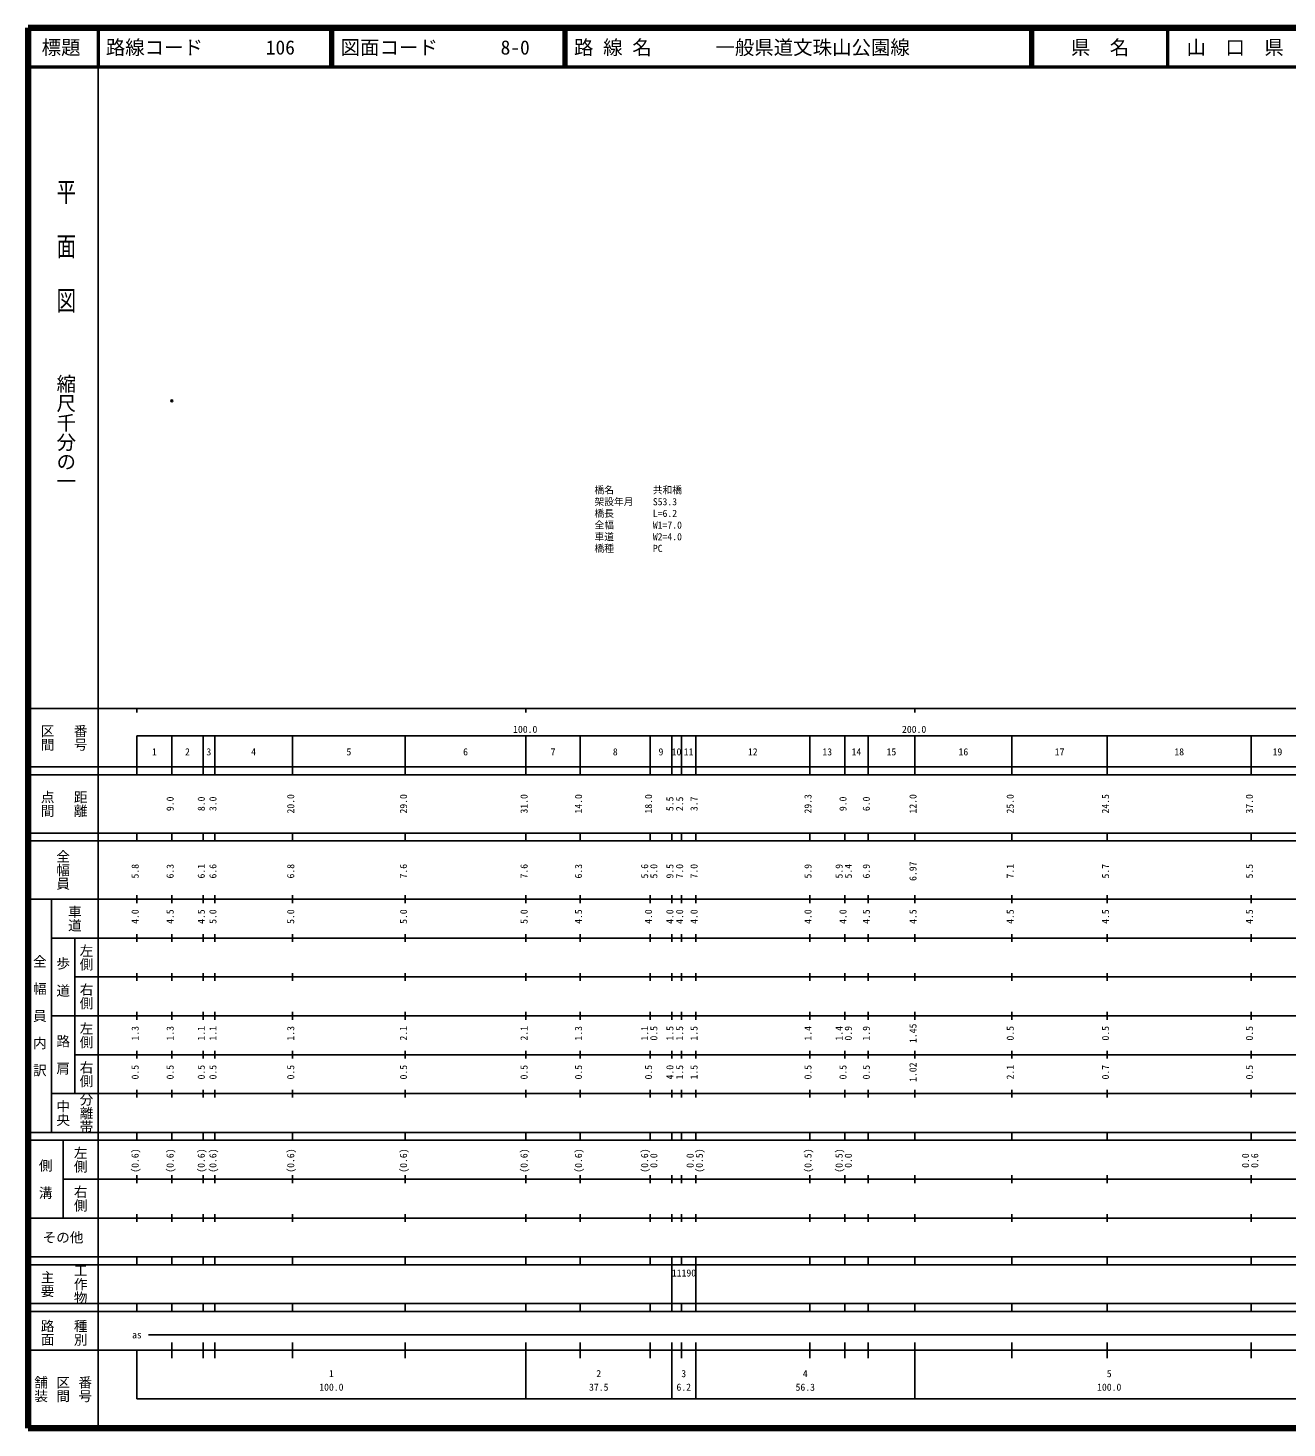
# Model space of a CAD drawing. Units: millimetres on the paper. Extents: x 40 to 680, y 20 to 380.
# Drawn here: x 40 to 363.7, y 20 to 380 of the extents above; entities that cross this region are included whole.
import ezdxf
from ezdxf.enums import TextEntityAlignment as Align

# ---------------------------------------------------------------- set-up
doc = ezdxf.new("R2010")
doc.units = ezdxf.units.MM
doc.header["$PDMODE"] = 32
doc.header["$PDSIZE"] = 0.5
for name, color, linetype in [('M-OTRS', 6, 'Continuous'), ('M-STR-HTXT', 7, 'Continuous'), ('M-TTL-TXT', 7, 'Continuous')]:
    doc.layers.add(name, color=color, linetype=linetype)
for name, color, linetype, lineweight in [('M-TTL', 2, 'Continuous', 140), ('M-TTL-BAND', 7, 'Continuous', 25), ('M-TTL-LINE', 7, 'Continuous', 50)]:
    doc.layers.add(name, color=color, linetype=linetype, lineweight=lineweight)
doc.styles.add('@ＭＳ ゴシック', font='')
doc.styles.add('ＭＳ ゴシック', font='')
doc.styles.get('@ＭＳ ゴシック').set_extended_font_data('@MS Gothic')
doc.styles.get('ＭＳ ゴシック').set_extended_font_data('MS Gothic')

msp = doc.modelspace()

# ---------------------------------------------------------------- linework, layer by layer
at = {"layer": 'M-OTRS'}
msp.add_point((76.959, 284.1), dxfattribs=at)
at = {"layer": 'M-TTL'}
for p, q in [((40, 380), (40, 20)), ((680, 380), (40, 380)), ((40, 20), (680, 20))]:
    msp.add_line(p, q, dxfattribs=at)
at = {"layer": 'M-TTL-BAND'}
for p, q in [((58, 370), (58, 20)), ((40, 205), (579, 205)), ((68, 205), (68, 204)), ((168, 205), (168, 204)), ((268, 205), (268, 204)), ((68, 198), (579, 198)), ((68, 198), (68, 188)), ((77, 188), (77, 198)), ((85, 188), (85, 198)), ((88, 188), (88, 198)), ((108, 188), (108, 198)), ((137, 188), (137, 198)), ((168, 188), (168, 198)), ((182, 188), (182, 198)), ((200, 188), (200, 198)), ((205.5, 188), (205.5, 198)), ((208, 188), (208, 198)), ((211.7, 188), (211.7, 198)), ((241, 188), (241, 198)), ((250, 188), (250, 198)), ((256, 188), (256, 198)), ((268, 188), (268, 198)), ((293, 188), (293, 198)), ((317.5, 188), (317.5, 198)), ((354.5, 188), (354.5, 198)), ((40, 190), (579, 190)), ((40, 188), (579, 188)), ((40, 173), (579, 173)), ((68, 171), (68, 173)), ((77, 171), (77, 173)), ((85, 171), (85, 173)), ((88, 171), (88, 173)), ((108, 171), (108, 173)), ((137, 171), (137, 173)), ((168, 171), (168, 173)), ((182, 171), (182, 173)), ((200, 171), (200, 173)), ((205.5, 171), (205.5, 173)), ((208, 171), (208, 173)), ((211.7, 171), (211.7, 173)), ((241, 171), (241, 173)), ((250, 171), (250, 173)), ((256, 171), (256, 173)), ((268, 171), (268, 173)), ((293, 171), (293, 173)), ((317.5, 171), (317.5, 173)), ((354.5, 171), (354.5, 173)), ((40, 171), (579, 171)), ((40, 156), (579, 156)), ((46, 96), (46, 156)), ((68, 155), (68, 157)), ((77, 155), (77, 157)), ((85, 155), (85, 157)), ((88, 155), (88, 157)), ((108, 155), (108, 157)), ((137, 155), (137, 157)), ((168, 155), (168, 157)), ((182, 155), (182, 157)), ((200, 155), (200, 157)), ((205.5, 155), (205.5, 157)), ((208, 155), (208, 157)), ((211.7, 155), (211.7, 157)), ((241, 155), (241, 157)), ((250, 155), (250, 157)), ((256, 155), (256, 157)), ((268, 155), (268, 157)), ((293, 155), (293, 157)), ((317.5, 155), (317.5, 157)), ((354.5, 155), (354.5, 157)), ((46, 146), (579, 146)), ((52, 146), (52, 106)), ((68, 145), (68, 147)), ((77, 145), (77, 147)), ((85, 145), (85, 147)), ((88, 145), (88, 147)), ((108, 145), (108, 147)), ((137, 145), (137, 147)), ((168, 145), (168, 147)), ((182, 145), (182, 147)), ((200, 145), (200, 147)), ((205.5, 145), (205.5, 147)), ((208, 145), (208, 147)), ((211.7, 145), (211.7, 147)), ((241, 145), (241, 147)), ((250, 145), (250, 147)), ((256, 145), (256, 147)), ((268, 145), (268, 147)), ((293, 145), (293, 147)), ((317.5, 145), (317.5, 147)), ((354.5, 145), (354.5, 147)), ((68, 135), (68, 137)), ((77, 135), (77, 137)), ((85, 135), (85, 137)), ((88, 135), (88, 137)), ((108, 135), (108, 137)), ((137, 135), (137, 137)), ((168, 135), (168, 137)), ((182, 135), (182, 137)), ((200, 135), (200, 137)), ((205.5, 135), (205.5, 137)), ((208, 135), (208, 137)), ((211.7, 135), (211.7, 137)), ((241, 135), (241, 137)), ((250, 135), (250, 137)), ((256, 135), (256, 137)), ((268, 135), (268, 137)), ((293, 135), (293, 137)), ((317.5, 135), (317.5, 137)), ((354.5, 135), (354.5, 137)), ((52, 136), (579, 136)), ((46, 126), (579, 126)), ((68, 125), (68, 127)), ((77, 125), (77, 127)), ((85, 125), (85, 127)), ((88, 125), (88, 127)), ((108, 125), (108, 127)), ((137, 125), (137, 127)), ((168, 125), (168, 127)), ((182, 125), (182, 127)), ((200, 125), (200, 127)), ((205.5, 125), (205.5, 127)), ((208, 125), (208, 127)), ((211.7, 125), (211.7, 127)), ((241, 125), (241, 127)), ((250, 125), (250, 127)), ((256, 125), (256, 127)), ((268, 125), (268, 127)), ((293, 125), (293, 127)), ((317.5, 125), (317.5, 127)), ((354.5, 125), (354.5, 127)), ((52, 116), (579, 116)), ((68, 115), (68, 117)), ((77, 115), (77, 117)), ((85, 115), (85, 117)), ((88, 115), (88, 117)), ((108, 115), (108, 117)), ((137, 115), (137, 117)), ((168, 115), (168, 117)), ((182, 115), (182, 117)), ((200, 115), (200, 117)), ((205.5, 115), (205.5, 117)), ((208, 115), (208, 117)), ((211.7, 115), (211.7, 117)), ((241, 115), (241, 117)), ((250, 115), (250, 117)), ((256, 115), (256, 117)), ((268, 115), (268, 117)), ((293, 115), (293, 117)), ((317.5, 115), (317.5, 117)), ((354.5, 115), (354.5, 117)), ((46, 106), (579, 106)), ((68, 105), (68, 107)), ((77, 105), (77, 107)), ((85, 105), (85, 107)), ((88, 105), (88, 107)), ((108, 105), (108, 107)), ((137, 105), (137, 107)), ((168, 105), (168, 107)), ((182, 105), (182, 107)), ((200, 105), (200, 107)), ((205.5, 105), (205.5, 107)), ((208, 105), (208, 107)), ((211.7, 105), (211.7, 107)), ((241, 105), (241, 107)), ((250, 105), (250, 107)), ((256, 105), (256, 107)), ((268, 105), (268, 107)), ((293, 105), (293, 107)), ((317.5, 105), (317.5, 107)), ((354.5, 105), (354.5, 107)), ((40, 96), (579, 96)), ((40, 94), (579, 94)), ((49, 94), (49, 74)), ((68, 94), (68, 96)), ((77, 94), (77, 96)), ((85, 94), (85, 96)), ((88, 94), (88, 96)), ((108, 94), (108, 96)), ((137, 94), (137, 96)), ((168, 94), (168, 96)), ((182, 94), (182, 96)), ((200, 94), (200, 96)), ((205.5, 94), (205.5, 96)), ((208, 94), (208, 96)), ((211.7, 94), (211.7, 96)), ((241, 94), (241, 96)), ((250, 94), (250, 96)), ((256, 94), (256, 96)), ((268, 94), (268, 96)), ((293, 94), (293, 96)), ((317.5, 94), (317.5, 96)), ((354.5, 94), (354.5, 96)), ((49, 84), (579, 84)), ((68, 83), (68, 85)), ((77, 83), (77, 85)), ((85, 83), (85, 85)), ((88, 83), (88, 85)), ((108, 83), (108, 85)), ((137, 83), (137, 85)), ((168, 83), (168, 85)), ((182, 83), (182, 85)), ((200, 83), (200, 85)), ((205.5, 83), (205.5, 85)), ((208, 83), (208, 85)), ((211.7, 83), (211.7, 85)), ((241, 83), (241, 85)), ((250, 83), (250, 85)), ((256, 83), (256, 85)), ((268, 83), (268, 85)), ((293, 83), (293, 85)), ((317.5, 83), (317.5, 85)), ((354.5, 83), (354.5, 85)), ((40, 74), (579, 74)), ((68, 73), (68, 75)), ((77, 73), (77, 75)), ((85, 73), (85, 75)), ((88, 73), (88, 75)), ((108, 73), (108, 75)), ((137, 73), (137, 75)), ((168, 73), (168, 75)), ((182, 73), (182, 75)), ((200, 73), (200, 75)), ((205.5, 73), (205.5, 75)), ((208, 73), (208, 75)), ((211.7, 73), (211.7, 75)), ((241, 73), (241, 75)), ((250, 73), (250, 75)), ((256, 73), (256, 75)), ((268, 73), (268, 75)), ((293, 73), (293, 75)), ((317.5, 73), (317.5, 75)), ((354.5, 73), (354.5, 75)), ((40, 64), (579, 64)), ((40, 62), (579, 62)), ((68, 62), (68, 64)), ((77, 62), (77, 64)), ((85, 62), (85, 64)), ((88, 62), (88, 64)), ((108, 62), (108, 64)), ((137, 62), (137, 64)), ((168, 62), (168, 64)), ((182, 62), (182, 64)), ((200, 62), (200, 64)), ((205.5, 62), (205.5, 64)), ((205.5, 52), (205.5, 62)), ((208, 62), (208, 64)), ((211.7, 62), (211.7, 64)), ((211.7, 52), (211.7, 62)), ((241, 62), (241, 64)), ((250, 62), (250, 64)), ((256, 62), (256, 64)), ((268, 62), (268, 64)), ((293, 62), (293, 64)), ((317.5, 62), (317.5, 64)), ((354.5, 62), (354.5, 64)), ((40, 52), (579, 52)), ((68, 50), (68, 52)), ((77, 50), (77, 52)), ((85, 50), (85, 52)), ((88, 50), (88, 52)), ((108, 50), (108, 52)), ((137, 50), (137, 52)), ((168, 50), (168, 52)), ((182, 50), (182, 52)), ((200, 50), (200, 52)), ((205.5, 50), (205.5, 52)), ((208, 50), (208, 52)), ((211.7, 50), (211.7, 52)), ((241, 50), (241, 52)), ((250, 50), (250, 52)), ((256, 50), (256, 52)), ((268, 50), (268, 52)), ((293, 50), (293, 52)), ((317.5, 50), (317.5, 52)), ((354.5, 50), (354.5, 52)), ((40, 50), (579, 50)), ((71, 44), (565, 44)), ((40, 40), (579, 40)), ((68, 40), (68, 27.5)), ((77, 38), (77, 42)), ((85, 38), (85, 42)), ((88, 38), (88, 42)), ((108, 38), (108, 42)), ((137, 38), (137, 42)), ((168, 27.5), (168, 42)), ((182, 38), (182, 42)), ((200, 38), (200, 42)), ((205.5, 27.5), (205.5, 42)), ((208, 38), (208, 42)), ((211.7, 27.5), (211.7, 42)), ((241, 38), (241, 42)), ((250, 38), (250, 42)), ((256, 38), (256, 42)), ((268, 27.5), (268, 42)), ((293, 38), (293, 42)), ((317.5, 38), (317.5, 42)), ((354.5, 38), (354.5, 42)), ((68, 27.5), (579, 27.5))]:
    msp.add_line(p, q, dxfattribs=at)
at = {"layer": 'M-TTL-LINE'}
for p, q in [((58, 380), (58, 370)), ((117.75, 380), (117.75, 370)), ((118.25, 380), (118.25, 370)), ((177.75, 380), (177.75, 370)), ((178.25, 380), (178.25, 370)), ((297.75, 380), (297.75, 370)), ((298.25, 380), (298.25, 370)), ((333, 380), (333, 370)), ((40, 370), (680, 370))]:
    msp.add_line(p, q, dxfattribs=at)

# ---------------------------------------------------------------- texts
at = {"layer": 'M-STR-HTXT', "style": 'ＭＳ ゴシック'}
for s, p in [('橋名\u3000\u3000\u3000\u3000共和橋', (185.655, 259.724)), ('架設年月\u3000\u3000S53.3', (185.655, 256.724)), ('橋長\u3000\u3000\u3000\u3000L=6.2', (185.655, 253.724)), ('全幅\u3000\u3000\u3000\u3000W1=7.0', (185.655, 250.724)), ('車道\u3000\u3000\u3000\u3000W2=4.0', (185.655, 247.724)), ('橋種\u3000\u3000\u3000\u3000PC', (185.655, 244.724))]:
    msp.add_text(s, height=1.833, dxfattribs=at).set_placement(p, align=Align.BOTTOM_LEFT)
at = {"layer": 'M-TTL-BAND', "style": '@ＭＳ ゴシック', "width": 1.4}
msp.add_text('平  面  図', height=3.666, rotation=270, dxfattribs=at).set_placement((49.777, 306.475), align=Align.MIDDLE_RIGHT)
at = {"layer": 'M-TTL-BAND', "style": '@ＭＳ ゴシック'}
msp.add_text('縮尺千分の一', height=3.666, rotation=270, dxfattribs=at).set_placement((49.777, 261.03), align=Align.MIDDLE_RIGHT)
for s, p in [('区間', (45, 197.5)), ('番号', (53.5, 197.5)), ('点間', (45, 180.5)), ('距離', (53.5, 180.5)), ('全幅員', (49, 163.5)), ('車道', (52, 151)), ('左側', (55, 141)), ('全\u3000幅\u3000員\u3000内\u3000訳', (43, 126)), ('歩\u3000道', (49, 136)), ('右側', (55, 131)), ('左側', (55, 121)), ('路\u3000肩', (49, 116)), ('右側', (55, 111)), ('分離帯', (55, 101)), ('中央', (49, 101)), ('左側', (53.5, 89)), ('側\u3000溝', (44.5, 84)), ('右側', (53.5, 79)), ('工作物', (53.5, 57)), ('主要', (45, 57)), ('路面', (45, 44.5)), ('種別', (53.5, 44.5)), ('舗装', (43.333, 30)), ('区間', (49, 30)), ('番号', (54.667, 30))]:
    msp.add_text(s, height=2.566, rotation=270, dxfattribs=at).set_placement(p, align=Align.MIDDLE_CENTER)
at = {"layer": 'M-TTL-BAND', "style": 'ＭＳ ゴシック'}
for s, p in [('100.0', (167.844, 198.195)), ('200.0', (267.844, 198.195)), ('1', (72.5, 192.405)), ('2', (81, 192.405)), ('3', (86.5, 192.405)), ('4', (98, 192.405)), ('5', (122.5, 192.405)), ('6', (152.5, 192.405)), ('7', (175, 192.405)), ('8', (191, 192.405)), ('9', (202.75, 192.405)), ('10', (206.75, 192.405)), ('11', (209.85, 192.405)), ('12', (226.35, 192.405)), ('13', (245.5, 192.405)), ('14', (253, 192.405)), ('15', (262, 192.405)), ('16', (280.5, 192.405)), ('17', (305.25, 192.405)), ('18', (336, 192.405)), ('19', (361.25, 192.405)), ('as', (68, 42.5)), ('1', (118, 32.523)), ('2', (186.75, 32.523)), ('3', (208.6, 32.523)), ('4', (239.85, 32.523)), ('5', (318, 32.523)), ('100.0', (118, 29.033)), ('37.5', (186.75, 29.033)), ('6.2', (208.6, 29.033)), ('56.3', (239.85, 29.033)), ('100.0', (318, 29.033))]:
    msp.add_text(s, height=1.833, dxfattribs=at).set_placement(p, align=Align.BOTTOM_CENTER)
for s, p in [('9.0', (78, 180.5)), ('8.0', (86, 180.5)), ('3.0', (89, 180.5)), ('20.0', (109, 180.5)), ('29.0', (138, 180.5)), ('31.0', (169, 180.5)), ('14.0', (183, 180.5)), ('18.0', (201, 180.5)), ('5.5', (206.5, 180.5)), ('2.5', (209, 180.5)), ('3.7', (212.7, 180.5)), ('29.3', (242, 180.5)), ('9.0', (251, 180.5)), ('6.0', (257, 180.5)), ('12.0', (269, 180.5)), ('25.0', (294, 180.5)), ('24.5', (318.5, 180.5)), ('37.0', (355.5, 180.5)), ('5.8', (69, 163.174)), ('6.3', (78, 163.174)), ('6.1', (86, 163.174)), ('6.6', (89, 163.174)), ('6.8', (109, 163.174)), ('7.6', (138, 163.174)), ('7.6', (169, 163.174)), ('6.3', (183, 163.174)), ('5.6', (200, 163.174)), ('5.0', (202.37, 163.174)), ('9.5', (206.5, 163.174)), ('7.0', (209, 163.174)), ('7.0', (212.7, 163.174)), ('5.9', (242, 163.174)), ('5.9', (250, 163.174)), ('5.4', (252.37, 163.174)), ('6.9', (257, 163.174)), ('6.97', (269, 163.174)), ('7.1', (294, 163.174)), ('5.7', (318.5, 163.174)), ('5.5', (355.5, 163.174)), ('4.0', (69, 151.5)), ('4.5', (78, 151.5)), ('4.5', (86, 151.5)), ('5.0', (89, 151.5)), ('5.0', (109, 151.5)), ('5.0', (138, 151.5)), ('5.0', (169, 151.5)), ('4.5', (183, 151.5)), ('4.0', (201, 151.5)), ('4.0', (206.5, 151.5)), ('4.0', (209, 151.5)), ('4.0', (212.7, 151.5)), ('4.0', (242, 151.5)), ('4.0', (251, 151.5)), ('4.5', (257, 151.5)), ('4.5', (269, 151.5)), ('4.5', (294, 151.5)), ('4.5', (318.5, 151.5)), ('4.5', (355.5, 151.5)), ('1.3', (69, 121.5)), ('1.3', (78, 121.5)), ('1.1', (86, 121.5)), ('1.1', (89, 121.5)), ('1.3', (109, 121.5)), ('2.1', (138, 121.5)), ('2.1', (169, 121.5)), ('1.3', (183, 121.5)), ('1.1', (200, 121.5)), ('0.5', (202.37, 121.5)), ('1.5', (206.5, 121.5)), ('1.5', (209, 121.5)), ('1.5', (212.7, 121.5)), ('1.4', (242, 121.5)), ('1.4', (250, 121.5)), ('0.9', (252.37, 121.5)), ('1.9', (257, 121.5)), ('1.45', (269, 121.5)), ('0.5', (294, 121.5)), ('0.5', (318.5, 121.5)), ('0.5', (355.5, 121.5)), ('0.5', (69, 111.5)), ('0.5', (78, 111.5)), ('0.5', (86, 111.5)), ('0.5', (89, 111.5)), ('0.5', (109, 111.5)), ('0.5', (138, 111.5)), ('0.5', (169, 111.5)), ('0.5', (183, 111.5)), ('0.5', (201, 111.5)), ('4.0', (206.5, 111.5)), ('1.5', (209, 111.5)), ('1.5', (212.7, 111.5)), ('0.5', (242, 111.5)), ('0.5', (251, 111.5)), ('0.5', (257, 111.5)), ('1.02', (269, 111.5)), ('2.1', (294, 111.5)), ('0.7', (318.5, 111.5)), ('0.5', (355.5, 111.5)), ('(0.6)', (69, 88.764)), ('(0.6)', (78, 88.764)), ('(0.6)', (86, 88.764)), ('(0.6)', (89, 88.764)), ('(0.6)', (109, 88.764)), ('(0.6)', (138, 88.764)), ('(0.6)', (169, 88.764)), ('(0.6)', (183, 88.764)), ('(0.6)', (200, 88.764)), ('0.0', (202.37, 88.764)), ('0.0', (211.7, 88.764)), ('(0.5)', (214.07, 88.764)), ('(0.5)', (242, 88.764)), ('(0.5)', (250, 88.764)), ('0.0', (252.37, 88.764)), ('0.0', (354.5, 88.764)), ('0.6', (356.87, 88.764))]:
    msp.add_text(s, height=1.833, rotation=90, dxfattribs=at).set_placement(p, align=Align.BOTTOM_CENTER)
msp.add_text('その他', height=2.566, dxfattribs=at).set_placement((49, 69), align=Align.MIDDLE_CENTER)
msp.add_text('11190', height=1.833, dxfattribs=at).set_placement((205.55, 58.405), align=Align.BOTTOM_LEFT)
at = {"layer": 'M-TTL-TXT', "style": 'ＭＳ ゴシック'}
for s, p in [('標題', (48.5, 375)), ('県\u3000名', (315.625, 375)), ('山\u3000口\u3000県', (350.375, 375))]:
    msp.add_text(s, height=3.666, dxfattribs=at).set_placement(p, align=Align.MIDDLE_CENTER)
for s, p in [('路線コード', (60, 375)), ('106', (101.142, 375)), ('図面コード', (120.38, 375)), ('8-0', (161.521, 375)), ('路 線 名', (180.38, 375)), ('一般県道文珠山公園線', (216.734, 375))]:
    msp.add_text(s, height=3.666, dxfattribs=at).set_placement(p, align=Align.MIDDLE_LEFT)

doc.saveas('drawing.dxf')
